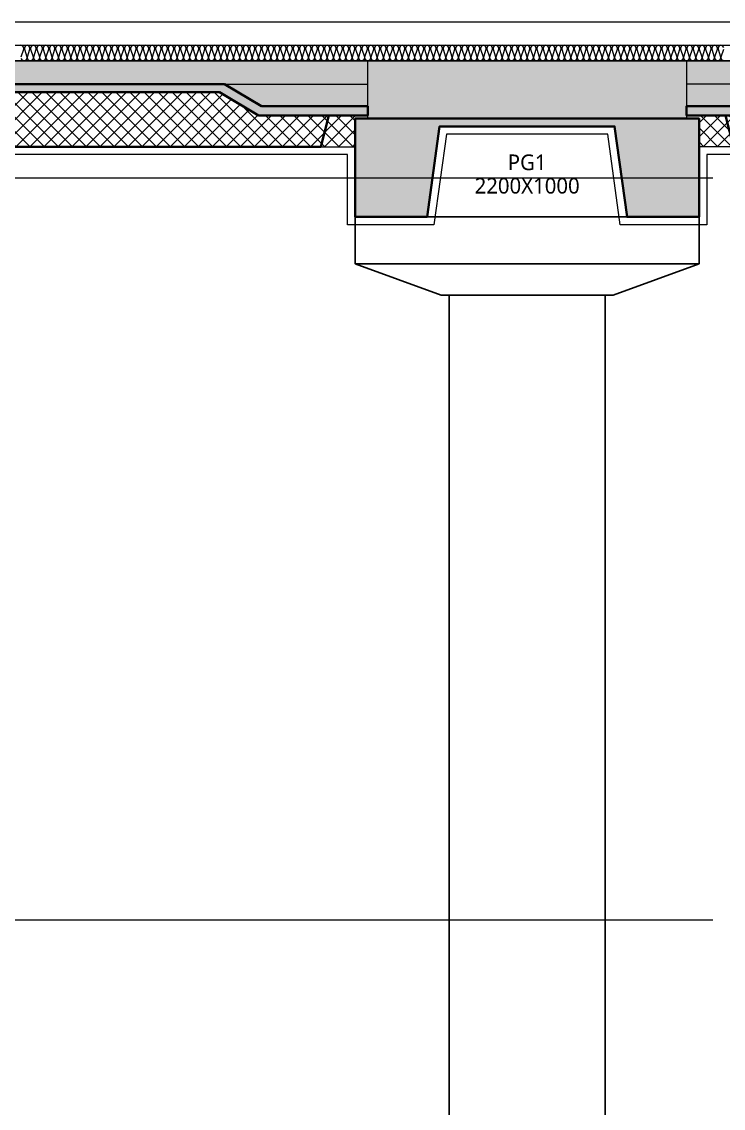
# Model space of a CAD drawing. Header units: millimetres. Extents: x 0 to 420000, y 0 to 297000.
# Drawn here: x 229778 to 234268, y 161544 to 168500 of the extents above; entities that cross this region are included whole.
import ezdxf
from ezdxf.enums import TextEntityAlignment as Align

# ---------------------------------------------------------------- set-up
doc = ezdxf.new("R2010")
doc.units = ezdxf.units.MM
doc.linetypes.add('CEN', pattern=[62, 60, -1, 0, -1])
for name, color, linetype, lineweight in [('A-AXIS-LINE', 1, 'CEN', 15), ('A-CONC-LIN1', 2, 'Continuous', 40), ('A-CONC-LIN2', 7, 'Continuous', 25), ('A-ELEV-LIN2', 7, 'Continuous', 25), ('A-XXXX-FIN2', 6, 'Continuous', 20), ('A-XXXX-INSL1', 15, 'Continuous', 18), ('A-XXXX-INSL2', 8, 'Continuous', 18)]:
    doc.layers.add(name, color=color, linetype=linetype, lineweight=lineweight)
doc.layers.add('A-CONC-SOLD', color=253, linetype='CEN')
doc.layers.add('A-XXXX-NPLT', color=144, linetype='Continuous', lineweight=15, plot=False)
doc.styles.add('맑은고딕', font='')
doc.styles.get('맑은고딕').set_extended_font_data('Malgun Gothic')

# ---------------------------------------------------------------- blocks, each defined once
blk = doc.blocks.new('axis(220316)')
at = {"layer": 'A-AXIS-LINE', "ltscale": 1000}
for p, q in [((4631788.1, -432118.7), (4955413.1, -432118.7)), ((4631788.1, -436868.7), (4955413.1, -436868.7))]:
    blk.add_line(p, q, dxfattribs=at)
blk = doc.blocks.new('PG1')
at = {"layer": 'A-CONC-SOLD'}
h = blk.add_hatch(color=256, dxfattribs=at)
h.dxf.hatch_style = 1
h.paths.add_polyline_path([(4800580.6, -237068.7), (4800580.6, -237438.7), (4802620.6, -237438.7), (4802620.6, -237068.7)])
h = blk.add_hatch(color=256, dxfattribs=at)
h.dxf.hatch_style = 1
h.paths.add_polyline_path([(4800500.6, -238068.7), (4800500.6, -237438.7), (4802700.6, -237438.7), (4802700.6, -238068.7), (4802240.6, -238068.7), (4802160.6, -237488.7), (4801040.6, -237488.7), (4800960.6, -238068.7)])
at = {"layer": 'A-CONC-LIN1'}
blk.add_lwpolyline([(4800500.6, -238068.7), (4800500.6, -237438.7), (4802700.6, -237438.7), (4802700.6, -238068.7), (4802240.6, -238068.7), (4802160.6, -237488.7), (4801040.6, -237488.7), (4800960.6, -238068.7), (4800500.6, -238068.7)], dxfattribs=at)
at = {"layer": 'A-CONC-LIN2'}
blk.add_line((4800580.6, -237068.7), (4802620.6, -237068.7), dxfattribs=at)
at = {"layer": 'A-XXXX-NPLT'}
blk.add_lwpolyline([(4802700.6, -238068.7), (4800500.6, -238068.7), (4800500.6, -237438.7), (4800580.6, -237438.7), (4800580.6, -237068.7), (4802620.6, -237068.7), (4802620.6, -237438.7), (4802700.6, -237438.7)], close=True, dxfattribs=at)
at = {"layer": 'A-XXXX-NPLT', "style": '맑은고딕'}
for s, p in [('PG1', (4801600.6, -237718.7)), ('2200X1000', (4801600.6, -237868.7))]:
    blk.add_text(s, height=100, dxfattribs=at).set_placement(p, align=Align.MIDDLE)
blk = doc.blocks.new('PS2(횡)')
at = {"layer": 'A-CONC-SOLD'}
h = blk.add_hatch(color=256, dxfattribs=at)
h.dxf.hatch_style = 1
h.paths.add_polyline_path([(1020, 0), (1020, -290), (1700, -290), (1937.4, -150), (9062.6, -150), (9300, -290), (9980, -290), (9980, 0)])
h = blk.add_hatch(color=256, dxfattribs=at)
h.dxf.hatch_style = 1
h.paths.add_polyline_path([(9980, -290), (9980, -350), (9280, -350), (9030, -200), (1970, -200), (1720, -350), (1020, -350), (1020, -290), (1700, -290), (1937.4, -150), (9062.6, -150), (9300, -290)])
at = {"layer": 'A-XXXX-INSL2'}
h = blk.add_hatch(dxfattribs=at)
h.set_pattern_fill('ANSI37', color=256, scale=20)
h.set_pattern_definition([(45, (-244012.5, -188500), (-44.90128, 44.90128), []), (135, (-244012.5, -188500), (-44.90128, -44.90128), [])])
h.paths.add_polyline_path([(1100, -550), (9900, -550), (9900, -350), (9280, -350), (9030, -200), (1970, -200), (1720, -350), (1100, -350)])
at = {"layer": 'A-CONC-LIN1', "color": 2}
for p, q in [((1320, -550), (1270, -350)), ((9680, -550), (9730, -350)), ((1320, -550), (9680, -550))]:
    blk.add_line(p, q, dxfattribs=at)
blk.add_lwpolyline([(9980, -290), (9980, -350), (9280, -350), (9030, -200), (1970, -200), (1720, -350), (1020, -350), (1020, -290), (1700, -290), (1937.4, -150), (9062.6, -150), (9300, -290)], close=True, dxfattribs=at)
at = {"layer": 'A-CONC-LIN2'}
blk.add_line((1020, 0), (9980, 0), dxfattribs=at)
at = {"layer": 'A-XXXX-INSL2'}
for p, q in [((1320, -550), (1100, -550)), ((9680, -550), (9900, -550))]:
    blk.add_line(p, q, dxfattribs=at)
at = {"layer": 'A-XXXX-NPLT'}
for p, q in [((1937.4, -150), (1020, -150)), ((9062.6, -150), (9980, -150))]:
    blk.add_line(p, q, dxfattribs=at)
at = {"layer": 'A-XXXX-NPLT', "style": '맑은고딕'}
blk.add_text('PS2', height=100, dxfattribs=at).set_placement((5500, -75), align=Align.MIDDLE)
blk = doc.blocks.new('횡지하층')
at = {"layer": 'A-ELEV-LIN2'}
for p, q in [((4833500.6, -238361.1), (4835700.6, -238361.1)), ((4833500.6, -238361.1), (4833500.6, -238661.1)), ((4835700.6, -238361.1), (4835700.6, -238661.1)), ((4833500.6, -238661.1), (4835700.6, -238661.1)), ((4834050.6, -238861.1), (4833500.6, -238661.1)), ((4835150.6, -238861.1), (4835700.6, -238661.1)), ((4834050.6, -238861.1), (4835150.6, -238861.1)), ((4834100.6, -247111.1), (4834100.6, -238861.1)), ((4835100.6, -247111.1), (4835100.6, -238861.1))]:
    blk.add_line(p, q, dxfattribs=at)
at = {"layer": 'A-XXXX-FIN2'}
blk.add_line((4757100.6, -237111.1), (4890100.6, -237111.1), dxfattribs=at)
at = {"layer": 'A-XXXX-INSL1'}
blk.add_lwpolyline([(4844450.6, -237961.1), (4835750.6, -237961.1), (4835750.6, -238411.1), (4835197, -238411.1), (4835117, -237831.1), (4834084.1, -237831.1), (4834004.1, -238411.1), (4833450.6, -238411.1), (4833450.6, -237961.1), (4824750.6, -237961.1)], dxfattribs=at)
at = {"layer": 'A-XXXX-INSL2'}
blk.add_line((4757100.4, -237261.1), (4890100.5, -237261.1), dxfattribs=at)
for points in [[(4835860.6, -237361.1), (4835849.6, -237357.1), (4835842.6, -237347.1), (4835842.6, -237336.1), (4835858.6, -237286.1)], [(4835858.6, -237275.1), (4835851.6, -237265.1), (4835840.6, -237261.1), (4835829.6, -237265.1), (4835822.6, -237275.1), (4835822.6, -237286.1), (4835838.6, -237336.1), (4835838.6, -237347.1), (4835831.6, -237357.1), (4835820.6, -237361.1), (4835809.6, -237357.1), (4835802.6, -237347.1), (4835802.6, -237336.1), (4835818.6, -237286.1), (4835818.6, -237275.1), (4835811.6, -237265.1), (4835800.6, -237261.1), (4835789.6, -237265.1), (4835782.6, -237275.1), (4835782.6, -237286.1), (4835798.6, -237336.1), (4835798.6, -237347.1), (4835791.6, -237357.1), (4835780.6, -237361.1), (4835769.6, -237357.1), (4835762.6, -237347.1), (4835762.6, -237336.1), (4835778.6, -237286.1), (4835778.6, -237275.1), (4835771.6, -237265.1), (4835760.6, -237261.1), (4835749.6, -237265.1), (4835742.6, -237275.1), (4835742.6, -237286.1), (4835758.6, -237336.1), (4835758.6, -237347.1), (4835751.6, -237357.1), (4835740.6, -237361.1), (4835729.6, -237357.1), (4835722.6, -237347.1), (4835722.6, -237336.1), (4835738.6, -237286.1), (4835738.6, -237275.1), (4835731.6, -237265.1), (4835720.6, -237261.1), (4835709.6, -237265.1), (4835702.6, -237275.1), (4835702.6, -237286.1), (4835718.6, -237336.1), (4835718.6, -237347.1), (4835711.6, -237357.1), (4835700.6, -237361.1), (4835689.6, -237357.1), (4835682.6, -237347.1), (4835682.6, -237336.1), (4835698.6, -237286.1), (4835698.6, -237275.1), (4835691.6, -237265.1), (4835680.6, -237261.1), (4835669.6, -237265.1), (4835662.6, -237275.1), (4835662.6, -237286.1), (4835678.6, -237336.1), (4835678.6, -237347.1), (4835671.6, -237357.1), (4835660.6, -237361.1), (4835649.6, -237357.1), (4835642.6, -237347.1), (4835642.6, -237336.1), (4835658.6, -237286.1), (4835658.6, -237275.1), (4835651.6, -237265.1), (4835640.6, -237261.1), (4835629.6, -237265.1), (4835622.6, -237275.1), (4835622.6, -237286.1), (4835638.6, -237336.1), (4835638.6, -237347.1), (4835631.6, -237357.1), (4835620.6, -237361.1), (4835609.6, -237357.1), (4835602.6, -237347.1), (4835602.6, -237336.1), (4835618.6, -237286.1), (4835618.6, -237275.1), (4835611.6, -237265.1), (4835600.6, -237261.1), (4835589.6, -237265.1), (4835582.6, -237275.1), (4835582.6, -237286.1), (4835598.6, -237336.1), (4835598.6, -237347.1), (4835591.6, -237357.1), (4835580.6, -237361.1), (4835569.6, -237357.1), (4835562.6, -237347.1), (4835562.6, -237336.1), (4835578.6, -237286.1), (4835578.6, -237275.1), (4835571.6, -237265.1), (4835560.6, -237261.1), (4835549.6, -237265.1), (4835542.6, -237275.1), (4835542.6, -237286.1), (4835558.6, -237336.1), (4835558.6, -237347.1), (4835551.6, -237357.1), (4835540.6, -237361.1), (4835529.6, -237357.1), (4835522.6, -237347.1), (4835522.6, -237336.1), (4835538.6, -237286.1), (4835538.6, -237275.1), (4835531.6, -237265.1), (4835520.6, -237261.1), (4835509.6, -237265.1), (4835502.6, -237275.1), (4835502.6, -237286.1), (4835518.6, -237336.1), (4835518.6, -237347.1), (4835511.6, -237357.1), (4835500.6, -237361.1), (4835489.6, -237357.1), (4835482.6, -237347.1), (4835482.6, -237336.1), (4835498.6, -237286.1), (4835498.6, -237275.1), (4835491.6, -237265.1), (4835480.6, -237261.1), (4835469.6, -237265.1), (4835462.6, -237275.1), (4835462.6, -237286.1), (4835478.6, -237336.1), (4835478.6, -237347.1), (4835471.6, -237357.1), (4835460.6, -237361.1), (4835449.6, -237357.1), (4835442.6, -237347.1), (4835442.6, -237336.1), (4835458.6, -237286.1), (4835458.6, -237275.1), (4835451.6, -237265.1), (4835440.6, -237261.1), (4835429.6, -237265.1), (4835422.6, -237275.1), (4835422.6, -237286.1), (4835438.6, -237336.1), (4835438.6, -237347.1), (4835431.6, -237357.1), (4835420.6, -237361.1), (4835409.6, -237357.1), (4835402.6, -237347.1), (4835402.6, -237336.1), (4835418.6, -237286.1), (4835418.6, -237275.1), (4835411.6, -237265.1), (4835400.6, -237261.1), (4835389.6, -237265.1), (4835382.6, -237275.1), (4835382.6, -237286.1), (4835398.6, -237336.1), (4835398.6, -237347.1), (4835391.6, -237357.1), (4835380.6, -237361.1), (4835369.6, -237357.1), (4835362.6, -237347.1), (4835362.6, -237336.1), (4835378.6, -237286.1), (4835378.6, -237275.1), (4835371.6, -237265.1), (4835360.6, -237261.1), (4835349.6, -237265.1), (4835342.6, -237275.1), (4835342.6, -237286.1), (4835358.6, -237336.1), (4835358.6, -237347.1), (4835351.6, -237357.1), (4835340.6, -237361.1), (4835329.6, -237357.1), (4835322.6, -237347.1), (4835322.6, -237336.1), (4835338.6, -237286.1), (4835338.6, -237275.1), (4835331.6, -237265.1), (4835320.6, -237261.1), (4835309.6, -237265.1), (4835302.6, -237275.1), (4835302.6, -237286.1), (4835318.6, -237336.1), (4835318.6, -237347.1), (4835311.6, -237357.1), (4835300.6, -237361.1), (4835289.6, -237357.1), (4835282.6, -237347.1), (4835282.6, -237336.1), (4835298.6, -237286.1), (4835298.6, -237275.1), (4835291.6, -237265.1), (4835280.6, -237261.1), (4835269.6, -237265.1), (4835262.6, -237275.1), (4835262.6, -237286.1), (4835278.6, -237336.1), (4835278.6, -237347.1), (4835271.6, -237357.1), (4835260.6, -237361.1), (4835249.6, -237357.1), (4835242.6, -237347.1), (4835242.6, -237336.1), (4835258.6, -237286.1), (4835258.6, -237275.1), (4835251.6, -237265.1), (4835240.6, -237261.1), (4835229.6, -237265.1), (4835222.6, -237275.1), (4835222.6, -237286.1), (4835238.6, -237336.1), (4835238.6, -237347.1), (4835231.6, -237357.1), (4835220.6, -237361.1), (4835209.6, -237357.1), (4835202.6, -237347.1), (4835202.6, -237336.1), (4835218.6, -237286.1), (4835218.6, -237275.1), (4835211.6, -237265.1), (4835200.6, -237261.1), (4835189.6, -237265.1), (4835182.6, -237275.1), (4835182.6, -237286.1), (4835198.6, -237336.1), (4835198.6, -237347.1), (4835191.6, -237357.1), (4835180.6, -237361.1), (4835169.6, -237357.1), (4835162.6, -237347.1), (4835162.6, -237336.1), (4835178.6, -237286.1), (4835178.6, -237275.1), (4835171.6, -237265.1), (4835160.6, -237261.1), (4835149.6, -237265.1), (4835142.6, -237275.1), (4835142.6, -237286.1), (4835158.6, -237336.1), (4835158.6, -237347.1), (4835151.6, -237357.1), (4835140.6, -237361.1), (4835129.6, -237357.1), (4835122.6, -237347.1), (4835122.6, -237336.1), (4835138.6, -237286.1), (4835138.6, -237275.1), (4835131.6, -237265.1), (4835120.6, -237261.1), (4835109.6, -237265.1), (4835102.6, -237275.1), (4835102.6, -237286.1), (4835118.6, -237336.1), (4835118.6, -237347.1), (4835111.6, -237357.1), (4835100.6, -237361.1), (4835089.6, -237357.1), (4835082.6, -237347.1), (4835082.6, -237336.1), (4835098.6, -237286.1), (4835098.6, -237275.1), (4835091.6, -237265.1), (4835080.6, -237261.1), (4835069.6, -237265.1), (4835062.6, -237275.1), (4835062.6, -237286.1), (4835078.6, -237336.1), (4835078.6, -237347.1), (4835071.6, -237357.1), (4835060.6, -237361.1), (4835049.6, -237357.1), (4835042.6, -237347.1), (4835042.6, -237336.1), (4835058.6, -237286.1), (4835058.6, -237275.1), (4835051.6, -237265.1), (4835040.6, -237261.1), (4835029.6, -237265.1), (4835022.6, -237275.1), (4835022.6, -237286.1), (4835038.6, -237336.1), (4835038.6, -237347.1), (4835031.6, -237357.1), (4835020.6, -237361.1), (4835009.6, -237357.1), (4835002.6, -237347.1), (4835002.6, -237336.1), (4835018.6, -237286.1), (4835018.6, -237275.1), (4835011.6, -237265.1), (4835000.6, -237261.1), (4834989.6, -237265.1), (4834982.6, -237275.1), (4834982.6, -237286.1), (4834998.6, -237336.1), (4834998.6, -237347.1), (4834991.6, -237357.1), (4834980.6, -237361.1), (4834969.6, -237357.1), (4834962.6, -237347.1), (4834962.6, -237336.1), (4834978.6, -237286.1), (4834978.6, -237275.1), (4834971.6, -237265.1), (4834960.6, -237261.1), (4834949.6, -237265.1), (4834942.6, -237275.1), (4834942.6, -237286.1), (4834958.6, -237336.1), (4834958.6, -237347.1), (4834951.6, -237357.1), (4834940.6, -237361.1), (4834929.6, -237357.1), (4834922.6, -237347.1), (4834922.6, -237336.1), (4834938.6, -237286.1), (4834938.6, -237275.1), (4834931.6, -237265.1), (4834920.6, -237261.1), (4834909.6, -237265.1), (4834902.6, -237275.1), (4834902.6, -237286.1), (4834918.6, -237336.1), (4834918.6, -237347.1), (4834911.6, -237357.1), (4834900.6, -237361.1), (4834889.6, -237357.1), (4834882.6, -237347.1), (4834882.6, -237336.1), (4834898.6, -237286.1), (4834898.6, -237275.1), (4834891.6, -237265.1), (4834880.6, -237261.1), (4834869.6, -237265.1), (4834862.6, -237275.1), (4834862.6, -237286.1), (4834878.6, -237336.1), (4834878.6, -237347.1), (4834871.6, -237357.1), (4834860.6, -237361.1), (4834849.6, -237357.1), (4834842.6, -237347.1), (4834842.6, -237336.1), (4834858.6, -237286.1), (4834858.6, -237275.1), (4834851.6, -237265.1), (4834840.6, -237261.1), (4834829.6, -237265.1), (4834822.6, -237275.1), (4834822.6, -237286.1), (4834838.6, -237336.1), (4834838.6, -237347.1), (4834831.6, -237357.1), (4834820.6, -237361.1), (4834809.6, -237357.1), (4834802.6, -237347.1), (4834802.6, -237336.1), (4834818.6, -237286.1), (4834818.6, -237275.1), (4834811.6, -237265.1), (4834800.6, -237261.1), (4834789.6, -237265.1), (4834782.6, -237275.1), (4834782.6, -237286.1), (4834798.6, -237336.1), (4834798.6, -237347.1), (4834791.6, -237357.1), (4834780.6, -237361.1), (4834769.6, -237357.1), (4834762.6, -237347.1), (4834762.6, -237336.1), (4834778.6, -237286.1), (4834778.6, -237275.1), (4834771.6, -237265.1), (4834760.6, -237261.1), (4834749.6, -237265.1), (4834742.6, -237275.1), (4834742.6, -237286.1), (4834758.6, -237336.1), (4834758.6, -237347.1), (4834751.6, -237357.1), (4834740.6, -237361.1), (4834729.6, -237357.1), (4834722.6, -237347.1), (4834722.6, -237336.1), (4834738.6, -237286.1), (4834738.6, -237275.1), (4834731.6, -237265.1), (4834720.6, -237261.1), (4834709.6, -237265.1), (4834702.6, -237275.1), (4834702.6, -237286.1), (4834718.6, -237336.1), (4834718.6, -237347.1), (4834711.6, -237357.1), (4834700.6, -237361.1), (4834689.6, -237357.1), (4834682.6, -237347.1), (4834682.6, -237336.1), (4834698.6, -237286.1), (4834698.6, -237275.1), (4834691.6, -237265.1), (4834680.6, -237261.1), (4834669.6, -237265.1), (4834662.6, -237275.1), (4834662.6, -237286.1), (4834678.6, -237336.1), (4834678.6, -237347.1), (4834671.6, -237357.1), (4834660.6, -237361.1), (4834649.6, -237357.1), (4834642.6, -237347.1), (4834642.6, -237336.1), (4834658.6, -237286.1), (4834658.6, -237275.1), (4834651.6, -237265.1), (4834640.6, -237261.1), (4834629.6, -237265.1), (4834622.6, -237275.1), (4834622.6, -237286.1), (4834638.6, -237336.1), (4834638.6, -237347.1), (4834631.6, -237357.1), (4834620.6, -237361.1), (4834609.6, -237357.1), (4834602.6, -237347.1), (4834602.6, -237336.1), (4834618.6, -237286.1), (4834618.6, -237275.1), (4834611.6, -237265.1), (4834600.6, -237261.1), (4834589.6, -237265.1), (4834582.6, -237275.1), (4834582.6, -237286.1), (4834598.6, -237336.1), (4834598.6, -237347.1), (4834591.6, -237357.1), (4834580.6, -237361.1), (4834569.6, -237357.1), (4834562.6, -237347.1), (4834562.6, -237336.1), (4834578.6, -237286.1), (4834578.6, -237275.1), (4834571.6, -237265.1), (4834560.6, -237261.1), (4834549.6, -237265.1), (4834542.6, -237275.1), (4834542.6, -237286.1), (4834558.6, -237336.1), (4834558.6, -237347.1), (4834551.6, -237357.1), (4834540.6, -237361.1), (4834529.6, -237357.1), (4834522.6, -237347.1), (4834522.6, -237336.1), (4834538.6, -237286.1), (4834538.6, -237275.1), (4834531.6, -237265.1), (4834520.6, -237261.1), (4834509.6, -237265.1), (4834502.6, -237275.1), (4834502.6, -237286.1), (4834518.6, -237336.1), (4834518.6, -237347.1), (4834511.6, -237357.1), (4834500.6, -237361.1), (4834489.6, -237357.1), (4834482.6, -237347.1), (4834482.6, -237336.1), (4834498.6, -237286.1), (4834498.6, -237275.1), (4834491.6, -237265.1), (4834480.6, -237261.1), (4834469.6, -237265.1), (4834462.6, -237275.1), (4834462.6, -237286.1), (4834478.6, -237336.1), (4834478.6, -237347.1), (4834471.6, -237357.1), (4834460.6, -237361.1), (4834449.6, -237357.1), (4834442.6, -237347.1), (4834442.6, -237336.1), (4834458.6, -237286.1), (4834458.6, -237275.1), (4834451.6, -237265.1), (4834440.6, -237261.1), (4834429.6, -237265.1), (4834422.6, -237275.1), (4834422.6, -237286.1), (4834438.6, -237336.1), (4834438.6, -237347.1), (4834431.6, -237357.1), (4834420.6, -237361.1), (4834409.6, -237357.1), (4834402.6, -237347.1), (4834402.6, -237336.1), (4834418.6, -237286.1), (4834418.6, -237275.1), (4834411.6, -237265.1), (4834400.6, -237261.1), (4834389.6, -237265.1), (4834382.6, -237275.1), (4834382.6, -237286.1), (4834398.6, -237336.1), (4834398.6, -237347.1), (4834391.6, -237357.1), (4834380.6, -237361.1), (4834369.6, -237357.1), (4834362.6, -237347.1), (4834362.6, -237336.1), (4834378.6, -237286.1), (4834378.6, -237275.1), (4834371.6, -237265.1), (4834360.6, -237261.1), (4834349.6, -237265.1), (4834342.6, -237275.1), (4834342.6, -237286.1), (4834358.6, -237336.1), (4834358.6, -237347.1), (4834351.6, -237357.1), (4834340.6, -237361.1), (4834329.6, -237357.1), (4834322.6, -237347.1), (4834322.6, -237336.1), (4834338.6, -237286.1), (4834338.6, -237275.1), (4834331.6, -237265.1), (4834320.6, -237261.1), (4834309.6, -237265.1), (4834302.6, -237275.1), (4834302.6, -237286.1), (4834318.6, -237336.1), (4834318.6, -237347.1), (4834311.6, -237357.1), (4834300.6, -237361.1), (4834289.6, -237357.1), (4834282.6, -237347.1), (4834282.6, -237336.1), (4834298.6, -237286.1), (4834298.6, -237275.1), (4834291.6, -237265.1), (4834280.6, -237261.1), (4834269.6, -237265.1), (4834262.6, -237275.1), (4834262.6, -237286.1), (4834278.6, -237336.1), (4834278.6, -237347.1), (4834271.6, -237357.1), (4834260.6, -237361.1), (4834249.6, -237357.1), (4834242.6, -237347.1), (4834242.6, -237336.1), (4834258.6, -237286.1), (4834258.6, -237275.1), (4834251.6, -237265.1), (4834240.6, -237261.1), (4834229.6, -237265.1), (4834222.6, -237275.1), (4834222.6, -237286.1), (4834238.6, -237336.1), (4834238.6, -237347.1), (4834231.6, -237357.1), (4834220.6, -237361.1), (4834209.6, -237357.1), (4834202.6, -237347.1), (4834202.6, -237336.1), (4834218.6, -237286.1), (4834218.6, -237275.1), (4834211.6, -237265.1), (4834200.6, -237261.1), (4834189.6, -237265.1), (4834182.6, -237275.1), (4834182.6, -237286.1), (4834198.6, -237336.1), (4834198.6, -237347.1), (4834191.6, -237357.1), (4834180.6, -237361.1), (4834169.6, -237357.1), (4834162.6, -237347.1), (4834162.6, -237336.1), (4834178.6, -237286.1), (4834178.6, -237275.1), (4834171.6, -237265.1), (4834160.6, -237261.1), (4834149.6, -237265.1), (4834142.6, -237275.1), (4834142.6, -237286.1), (4834158.6, -237336.1), (4834158.6, -237347.1), (4834151.6, -237357.1), (4834140.6, -237361.1), (4834129.6, -237357.1), (4834122.6, -237347.1), (4834122.6, -237336.1), (4834138.6, -237286.1), (4834138.6, -237275.1), (4834131.6, -237265.1), (4834120.6, -237261.1), (4834109.6, -237265.1), (4834102.6, -237275.1), (4834102.6, -237286.1), (4834118.6, -237336.1), (4834118.6, -237347.1), (4834111.6, -237357.1), (4834100.6, -237361.1), (4834089.6, -237357.1), (4834082.6, -237347.1), (4834082.6, -237336.1), (4834098.6, -237286.1), (4834098.6, -237275.1), (4834091.6, -237265.1), (4834080.6, -237261.1), (4834069.6, -237265.1), (4834062.6, -237275.1), (4834062.6, -237286.1), (4834078.6, -237336.1), (4834078.6, -237347.1), (4834071.6, -237357.1), (4834060.6, -237361.1), (4834049.6, -237357.1), (4834042.6, -237347.1), (4834042.6, -237336.1), (4834058.6, -237286.1), (4834058.6, -237275.1), (4834051.6, -237265.1), (4834040.6, -237261.1), (4834029.6, -237265.1), (4834022.6, -237275.1), (4834022.6, -237286.1), (4834038.6, -237336.1), (4834038.6, -237347.1), (4834031.6, -237357.1), (4834020.6, -237361.1), (4834009.6, -237357.1), (4834002.6, -237347.1), (4834002.6, -237336.1), (4834018.6, -237286.1), (4834018.6, -237275.1), (4834011.6, -237265.1), (4834000.6, -237261.1), (4833989.6, -237265.1), (4833982.6, -237275.1), (4833982.6, -237286.1), (4833998.6, -237336.1), (4833998.6, -237347.1), (4833991.6, -237357.1), (4833980.6, -237361.1), (4833969.6, -237357.1), (4833962.6, -237347.1), (4833962.6, -237336.1), (4833978.6, -237286.1), (4833978.6, -237275.1), (4833971.6, -237265.1), (4833960.6, -237261.1), (4833949.6, -237265.1), (4833942.6, -237275.1), (4833942.6, -237286.1), (4833958.6, -237336.1), (4833958.6, -237347.1), (4833951.6, -237357.1), (4833940.6, -237361.1), (4833929.6, -237357.1), (4833922.6, -237347.1), (4833922.6, -237336.1), (4833938.6, -237286.1), (4833938.6, -237275.1), (4833931.6, -237265.1), (4833920.6, -237261.1), (4833909.6, -237265.1), (4833902.6, -237275.1), (4833902.6, -237286.1), (4833918.6, -237336.1), (4833918.6, -237347.1), (4833911.6, -237357.1), (4833900.6, -237361.1), (4833889.6, -237357.1), (4833882.6, -237347.1), (4833882.6, -237336.1), (4833898.6, -237286.1), (4833898.6, -237275.1), (4833891.6, -237265.1), (4833880.6, -237261.1), (4833869.6, -237265.1), (4833862.6, -237275.1), (4833862.6, -237286.1), (4833878.6, -237336.1), (4833878.6, -237347.1), (4833871.6, -237357.1), (4833860.6, -237361.1), (4833849.6, -237357.1), (4833842.6, -237347.1), (4833842.6, -237336.1), (4833858.6, -237286.1), (4833858.6, -237275.1), (4833851.6, -237265.1), (4833840.6, -237261.1), (4833829.6, -237265.1), (4833822.6, -237275.1), (4833822.6, -237286.1), (4833838.6, -237336.1), (4833838.6, -237347.1), (4833831.6, -237357.1), (4833820.6, -237361.1), (4833809.6, -237357.1), (4833802.6, -237347.1), (4833802.6, -237336.1), (4833818.6, -237286.1), (4833818.6, -237275.1), (4833811.6, -237265.1), (4833800.6, -237261.1), (4833789.6, -237265.1), (4833782.6, -237275.1), (4833782.6, -237286.1), (4833798.6, -237336.1), (4833798.6, -237347.1), (4833791.6, -237357.1), (4833780.6, -237361.1), (4833769.6, -237357.1), (4833762.6, -237347.1), (4833762.6, -237336.1), (4833778.6, -237286.1), (4833778.6, -237275.1), (4833771.6, -237265.1), (4833760.6, -237261.1), (4833749.6, -237265.1), (4833742.6, -237275.1), (4833742.6, -237286.1), (4833758.6, -237336.1), (4833758.6, -237347.1), (4833751.6, -237357.1), (4833740.6, -237361.1), (4833729.6, -237357.1), (4833722.6, -237347.1), (4833722.6, -237336.1), (4833738.6, -237286.1), (4833738.6, -237275.1), (4833731.6, -237265.1), (4833720.6, -237261.1), (4833709.6, -237265.1), (4833702.6, -237275.1), (4833702.6, -237286.1), (4833718.6, -237336.1), (4833718.6, -237347.1), (4833711.6, -237357.1), (4833700.6, -237361.1), (4833689.6, -237357.1), (4833682.6, -237347.1), (4833682.6, -237336.1), (4833698.6, -237286.1), (4833698.6, -237275.1), (4833691.6, -237265.1), (4833680.6, -237261.1), (4833669.6, -237265.1), (4833662.6, -237275.1), (4833662.6, -237286.1), (4833678.6, -237336.1), (4833678.6, -237347.1), (4833671.6, -237357.1), (4833660.6, -237361.1), (4833649.6, -237357.1), (4833642.6, -237347.1), (4833642.6, -237336.1), (4833658.6, -237286.1), (4833658.6, -237275.1), (4833651.6, -237265.1), (4833640.6, -237261.1), (4833629.6, -237265.1), (4833622.6, -237275.1), (4833622.6, -237286.1), (4833638.6, -237336.1), (4833638.6, -237347.1), (4833631.6, -237357.1), (4833620.6, -237361.1), (4833609.6, -237357.1), (4833602.6, -237347.1), (4833602.6, -237336.1), (4833618.6, -237286.1), (4833618.6, -237275.1), (4833611.6, -237265.1), (4833600.6, -237261.1), (4833589.6, -237265.1), (4833582.6, -237275.1), (4833582.6, -237286.1), (4833598.6, -237336.1), (4833598.6, -237347.1), (4833591.6, -237357.1), (4833580.6, -237361.1), (4833569.6, -237357.1), (4833562.6, -237347.1), (4833562.6, -237336.1), (4833578.6, -237286.1), (4833578.6, -237275.1), (4833571.6, -237265.1), (4833560.6, -237261.1), (4833549.6, -237265.1), (4833542.6, -237275.1), (4833542.6, -237286.1), (4833558.6, -237336.1), (4833558.6, -237347.1), (4833551.6, -237357.1), (4833540.6, -237361.1), (4833529.6, -237357.1), (4833522.6, -237347.1), (4833522.6, -237336.1), (4833538.6, -237286.1), (4833538.6, -237275.1), (4833531.6, -237265.1), (4833520.6, -237261.1), (4833509.6, -237265.1), (4833502.6, -237275.1), (4833502.6, -237286.1), (4833518.6, -237336.1), (4833518.6, -237347.1), (4833511.6, -237357.1), (4833500.6, -237361.1), (4833489.6, -237357.1), (4833482.6, -237347.1), (4833482.6, -237336.1), (4833498.6, -237286.1), (4833498.6, -237275.1), (4833491.6, -237265.1), (4833480.6, -237261.1), (4833469.6, -237265.1), (4833462.6, -237275.1), (4833462.6, -237286.1), (4833478.6, -237336.1), (4833478.6, -237347.1), (4833471.6, -237357.1), (4833460.6, -237361.1), (4833449.6, -237357.1), (4833442.6, -237347.1), (4833442.6, -237336.1), (4833458.6, -237286.1), (4833458.6, -237275.1), (4833451.6, -237265.1), (4833440.6, -237261.1), (4833429.6, -237265.1), (4833422.6, -237275.1), (4833422.6, -237286.1), (4833438.6, -237336.1), (4833438.6, -237347.1), (4833431.6, -237357.1), (4833420.6, -237361.1), (4833409.6, -237357.1), (4833402.6, -237347.1), (4833402.6, -237336.1), (4833418.6, -237286.1), (4833418.6, -237275.1), (4833411.6, -237265.1), (4833400.6, -237261.1), (4833389.6, -237265.1), (4833382.6, -237275.1), (4833382.6, -237286.1), (4833398.6, -237336.1), (4833398.6, -237347.1), (4833391.6, -237357.1), (4833380.6, -237361.1), (4833369.6, -237357.1), (4833362.6, -237347.1), (4833362.6, -237336.1), (4833378.6, -237286.1), (4833378.6, -237275.1), (4833371.6, -237265.1), (4833360.6, -237261.1), (4833349.6, -237265.1), (4833342.6, -237275.1), (4833342.6, -237286.1), (4833358.6, -237336.1), (4833358.6, -237347.1), (4833351.6, -237357.1), (4833340.6, -237361.1), (4833329.6, -237357.1), (4833322.6, -237347.1), (4833322.6, -237336.1), (4833338.6, -237286.1), (4833338.6, -237275.1), (4833331.6, -237265.1), (4833320.6, -237261.1), (4833309.6, -237265.1), (4833302.6, -237275.1), (4833302.6, -237286.1), (4833318.6, -237336.1), (4833318.6, -237347.1), (4833311.6, -237357.1), (4833300.6, -237361.1), (4833289.6, -237357.1), (4833282.6, -237347.1), (4833282.6, -237336.1), (4833298.6, -237286.1), (4833298.6, -237275.1), (4833291.6, -237265.1), (4833280.6, -237261.1), (4833269.6, -237265.1), (4833262.6, -237275.1), (4833262.6, -237286.1), (4833278.6, -237336.1), (4833278.6, -237347.1), (4833271.6, -237357.1), (4833260.6, -237361.1), (4833249.6, -237357.1), (4833242.6, -237347.1), (4833242.6, -237336.1), (4833258.6, -237286.1), (4833258.6, -237275.1), (4833251.6, -237265.1), (4833240.6, -237261.1), (4833229.6, -237265.1), (4833222.6, -237275.1), (4833222.6, -237286.1), (4833238.6, -237336.1), (4833238.6, -237347.1), (4833231.6, -237357.1), (4833220.6, -237361.1), (4833209.6, -237357.1), (4833202.6, -237347.1), (4833202.6, -237336.1), (4833218.6, -237286.1), (4833218.6, -237275.1), (4833211.6, -237265.1), (4833200.6, -237261.1), (4833189.6, -237265.1), (4833182.6, -237275.1), (4833182.6, -237286.1), (4833198.6, -237336.1), (4833198.6, -237347.1), (4833191.6, -237357.1), (4833180.6, -237361.1), (4833169.6, -237357.1), (4833162.6, -237347.1), (4833162.6, -237336.1), (4833178.6, -237286.1), (4833178.6, -237275.1), (4833171.6, -237265.1), (4833160.6, -237261.1), (4833149.6, -237265.1), (4833142.6, -237275.1), (4833142.6, -237286.1), (4833158.6, -237336.1), (4833158.6, -237347.1), (4833151.6, -237357.1), (4833140.6, -237361.1), (4833129.6, -237357.1), (4833122.6, -237347.1), (4833122.6, -237336.1), (4833138.6, -237286.1), (4833138.6, -237275.1), (4833131.6, -237265.1), (4833120.6, -237261.1), (4833109.6, -237265.1), (4833102.6, -237275.1), (4833102.6, -237286.1), (4833118.6, -237336.1), (4833118.6, -237347.1), (4833111.6, -237357.1), (4833100.6, -237361.1), (4833089.6, -237357.1), (4833082.6, -237347.1), (4833082.6, -237336.1), (4833098.6, -237286.1), (4833098.6, -237275.1), (4833091.6, -237265.1), (4833080.6, -237261.1), (4833069.6, -237265.1), (4833062.6, -237275.1), (4833062.6, -237286.1), (4833078.6, -237336.1), (4833078.6, -237347.1), (4833071.6, -237357.1), (4833060.6, -237361.1), (4833049.6, -237357.1), (4833042.6, -237347.1), (4833042.6, -237336.1), (4833058.6, -237286.1), (4833058.6, -237275.1), (4833051.6, -237265.1), (4833040.6, -237261.1), (4833029.6, -237265.1), (4833022.6, -237275.1), (4833022.6, -237286.1), (4833038.6, -237336.1), (4833038.6, -237347.1), (4833031.6, -237357.1), (4833020.6, -237361.1), (4833009.6, -237357.1), (4833002.6, -237347.1), (4833002.6, -237336.1), (4833018.6, -237286.1), (4833018.6, -237275.1), (4833011.6, -237265.1), (4833000.6, -237261.1), (4832989.6, -237265.1), (4832982.6, -237275.1), (4832982.6, -237286.1), (4832998.6, -237336.1), (4832998.6, -237347.1), (4832991.6, -237357.1), (4832980.6, -237361.1), (4832969.6, -237357.1), (4832962.6, -237347.1), (4832962.6, -237336.1), (4832978.6, -237286.1), (4832978.6, -237275.1), (4832971.6, -237265.1), (4832960.6, -237261.1), (4832949.6, -237265.1), (4832942.6, -237275.1), (4832942.6, -237286.1), (4832958.6, -237336.1), (4832958.6, -237347.1), (4832951.6, -237357.1), (4832940.6, -237361.1), (4832929.6, -237357.1), (4832922.6, -237347.1), (4832922.6, -237336.1), (4832938.6, -237286.1), (4832938.6, -237275.1), (4832931.6, -237265.1), (4832920.6, -237261.1), (4832909.6, -237265.1), (4832902.6, -237275.1), (4832902.6, -237286.1), (4832918.6, -237336.1), (4832918.6, -237347.1), (4832911.6, -237357.1), (4832900.6, -237361.1), (4832889.6, -237357.1), (4832882.6, -237347.1), (4832882.6, -237336.1), (4832898.6, -237286.1), (4832898.6, -237275.1), (4832891.6, -237265.1), (4832880.6, -237261.1), (4832869.6, -237265.1), (4832862.6, -237275.1), (4832862.6, -237286.1), (4832878.6, -237336.1), (4832878.6, -237347.1), (4832871.6, -237357.1), (4832860.6, -237361.1), (4832849.6, -237357.1), (4832842.6, -237347.1), (4832842.6, -237336.1), (4832858.6, -237286.1), (4832858.6, -237275.1), (4832851.6, -237265.1), (4832840.6, -237261.1), (4832829.6, -237265.1), (4832822.6, -237275.1), (4832822.6, -237286.1), (4832838.6, -237336.1), (4832838.6, -237347.1), (4832831.6, -237357.1), (4832820.6, -237361.1), (4832809.6, -237357.1), (4832802.6, -237347.1), (4832802.6, -237336.1), (4832818.6, -237286.1), (4832818.6, -237275.1), (4832811.6, -237265.1), (4832800.6, -237261.1), (4832789.6, -237265.1), (4832782.6, -237275.1), (4832782.6, -237286.1), (4832798.6, -237336.1), (4832798.6, -237347.1), (4832791.6, -237357.1), (4832780.6, -237361.1), (4832769.6, -237357.1), (4832762.6, -237347.1), (4832762.6, -237336.1), (4832778.6, -237286.1), (4832778.6, -237275.1), (4832771.6, -237265.1), (4832760.6, -237261.1), (4832749.6, -237265.1), (4832742.6, -237275.1), (4832742.6, -237286.1), (4832758.6, -237336.1), (4832758.6, -237347.1), (4832751.6, -237357.1), (4832740.6, -237361.1), (4832729.6, -237357.1), (4832722.6, -237347.1), (4832722.6, -237336.1), (4832738.6, -237286.1), (4832738.6, -237275.1), (4832731.6, -237265.1), (4832720.6, -237261.1), (4832709.6, -237265.1), (4832702.6, -237275.1), (4832702.6, -237286.1), (4832718.6, -237336.1), (4832718.6, -237347.1), (4832711.6, -237357.1), (4832700.6, -237361.1), (4832689.6, -237357.1), (4832682.6, -237347.1), (4832682.6, -237336.1), (4832698.6, -237286.1), (4832698.6, -237275.1), (4832691.6, -237265.1), (4832680.6, -237261.1), (4832669.6, -237265.1), (4832662.6, -237275.1), (4832662.6, -237286.1), (4832678.6, -237336.1), (4832678.6, -237347.1), (4832671.6, -237357.1), (4832660.6, -237361.1), (4832649.6, -237357.1), (4832642.6, -237347.1), (4832642.6, -237336.1), (4832658.6, -237286.1), (4832658.6, -237275.1), (4832651.6, -237265.1), (4832640.6, -237261.1), (4832629.6, -237265.1), (4832622.6, -237275.1), (4832622.6, -237286.1), (4832638.6, -237336.1), (4832638.6, -237347.1), (4832631.6, -237357.1), (4832620.6, -237361.1), (4832609.6, -237357.1), (4832602.6, -237347.1), (4832602.6, -237336.1), (4832618.6, -237286.1), (4832618.6, -237275.1), (4832611.6, -237265.1), (4832600.6, -237261.1), (4832589.6, -237265.1), (4832582.6, -237275.1), (4832582.6, -237286.1), (4832598.6, -237336.1), (4832598.6, -237347.1), (4832591.6, -237357.1), (4832580.6, -237361.1), (4832569.6, -237357.1), (4832562.6, -237347.1), (4832562.6, -237336.1), (4832578.6, -237286.1), (4832578.6, -237275.1), (4832571.6, -237265.1), (4832560.6, -237261.1), (4832549.6, -237265.1), (4832542.6, -237275.1), (4832542.6, -237286.1), (4832558.6, -237336.1), (4832558.6, -237347.1), (4832551.6, -237357.1), (4832540.6, -237361.1), (4832529.6, -237357.1), (4832522.6, -237347.1), (4832522.6, -237336.1), (4832538.6, -237286.1), (4832538.6, -237275.1), (4832531.6, -237265.1), (4832520.6, -237261.1), (4832509.6, -237265.1), (4832502.6, -237275.1), (4832502.6, -237286.1), (4832518.6, -237336.1), (4832518.6, -237347.1), (4832511.6, -237357.1), (4832500.6, -237361.1), (4832489.6, -237357.1), (4832482.6, -237347.1), (4832482.6, -237336.1), (4832498.6, -237286.1), (4832498.6, -237275.1), (4832491.6, -237265.1), (4832480.6, -237261.1), (4832469.6, -237265.1), (4832462.6, -237275.1), (4832462.6, -237286.1), (4832478.6, -237336.1), (4832478.6, -237347.1), (4832471.6, -237357.1), (4832460.6, -237361.1), (4832449.6, -237357.1), (4832442.6, -237347.1), (4832442.6, -237336.1), (4832458.6, -237286.1), (4832458.6, -237275.1), (4832451.6, -237265.1), (4832440.6, -237261.1), (4832429.6, -237265.1), (4832422.6, -237275.1), (4832422.6, -237286.1), (4832438.6, -237336.1), (4832438.6, -237347.1), (4832431.6, -237357.1), (4832420.6, -237361.1), (4832409.6, -237357.1), (4832402.6, -237347.1), (4832402.6, -237336.1), (4832418.6, -237286.1), (4832418.6, -237275.1), (4832411.6, -237265.1), (4832400.6, -237261.1), (4832389.6, -237265.1), (4832382.6, -237275.1), (4832382.6, -237286.1), (4832398.6, -237336.1), (4832398.6, -237347.1), (4832391.6, -237357.1), (4832380.6, -237361.1), (4832369.6, -237357.1), (4832362.6, -237347.1), (4832362.6, -237336.1), (4832378.6, -237286.1), (4832378.6, -237275.1), (4832371.6, -237265.1), (4832360.6, -237261.1), (4832349.6, -237265.1), (4832342.6, -237275.1), (4832342.6, -237286.1), (4832358.6, -237336.1), (4832358.6, -237347.1), (4832351.6, -237357.1), (4832340.6, -237361.1), (4832329.6, -237357.1), (4832322.6, -237347.1), (4832322.6, -237336.1), (4832338.6, -237286.1), (4832338.6, -237275.1), (4832331.6, -237265.1), (4832320.6, -237261.1), (4832309.6, -237265.1), (4832302.6, -237275.1), (4832302.6, -237286.1), (4832318.6, -237336.1), (4832318.6, -237347.1), (4832311.6, -237357.1), (4832300.6, -237361.1), (4832289.6, -237357.1), (4832282.6, -237347.1), (4832282.6, -237336.1), (4832298.6, -237286.1), (4832298.6, -237275.1), (4832291.6, -237265.1), (4832280.6, -237261.1), (4832269.6, -237265.1), (4832262.6, -237275.1), (4832262.6, -237286.1), (4832278.6, -237336.1), (4832278.6, -237347.1), (4832271.6, -237357.1), (4832260.6, -237361.1), (4832249.6, -237357.1), (4832242.6, -237347.1), (4832242.6, -237336.1), (4832258.6, -237286.1), (4832258.6, -237275.1), (4832251.6, -237265.1), (4832240.6, -237261.1), (4832229.6, -237265.1), (4832222.6, -237275.1), (4832222.6, -237286.1), (4832238.6, -237336.1), (4832238.6, -237347.1), (4832231.6, -237357.1), (4832220.6, -237361.1), (4832209.6, -237357.1), (4832202.6, -237347.1), (4832202.6, -237336.1), (4832218.6, -237286.1), (4832218.6, -237275.1), (4832211.6, -237265.1), (4832200.6, -237261.1), (4832189.6, -237265.1), (4832182.6, -237275.1), (4832182.6, -237286.1), (4832198.6, -237336.1), (4832198.6, -237347.1), (4832191.6, -237357.1), (4832180.6, -237361.1), (4832169.6, -237357.1), (4832162.6, -237347.1), (4832162.6, -237336.1), (4832178.6, -237286.1), (4832178.6, -237275.1), (4832171.6, -237265.1), (4832160.6, -237261.1), (4832149.6, -237265.1), (4832142.6, -237275.1), (4832142.6, -237286.1), (4832158.6, -237336.1), (4832158.6, -237347.1), (4832151.6, -237357.1), (4832140.6, -237361.1), (4832129.6, -237357.1), (4832122.6, -237347.1), (4832122.6, -237336.1), (4832138.6, -237286.1), (4832138.6, -237275.1), (4832131.6, -237265.1), (4832120.6, -237261.1), (4832109.6, -237265.1), (4832102.6, -237275.1), (4832102.6, -237286.1), (4832118.6, -237336.1), (4832118.6, -237347.1), (4832111.6, -237357.1), (4832100.6, -237361.1), (4832089.6, -237357.1), (4832082.6, -237347.1), (4832082.6, -237336.1), (4832098.6, -237286.1), (4832098.6, -237275.1), (4832091.6, -237265.1), (4832080.6, -237261.1), (4832069.6, -237265.1), (4832062.6, -237275.1), (4832062.6, -237286.1), (4832078.6, -237336.1), (4832078.6, -237347.1), (4832071.6, -237357.1), (4832060.6, -237361.1), (4832049.6, -237357.1), (4832042.6, -237347.1), (4832042.6, -237336.1), (4832058.6, -237286.1), (4832058.6, -237275.1), (4832051.6, -237265.1), (4832040.6, -237261.1), (4832029.6, -237265.1), (4832022.6, -237275.1), (4832022.6, -237286.1), (4832038.6, -237336.1), (4832038.6, -237347.1), (4832031.6, -237357.1), (4832020.6, -237361.1), (4832009.6, -237357.1), (4832002.6, -237347.1), (4832002.6, -237336.1), (4832018.6, -237286.1), (4832018.6, -237275.1), (4832011.6, -237265.1), (4832000.6, -237261.1), (4831989.6, -237265.1), (4831982.6, -237275.1), (4831982.6, -237286.1), (4831998.6, -237336.1), (4831998.6, -237347.1), (4831991.6, -237357.1), (4831980.6, -237361.1), (4831969.6, -237357.1), (4831962.6, -237347.1), (4831962.6, -237336.1), (4831978.6, -237286.1), (4831978.6, -237275.1), (4831971.6, -237265.1), (4831960.6, -237261.1), (4831949.6, -237265.1), (4831942.6, -237275.1), (4831942.6, -237286.1), (4831958.6, -237336.1), (4831958.6, -237347.1), (4831951.6, -237357.1), (4831940.6, -237361.1), (4831929.6, -237357.1), (4831922.6, -237347.1), (4831922.6, -237336.1), (4831938.6, -237286.1), (4831938.6, -237275.1), (4831931.6, -237265.1), (4831920.6, -237261.1), (4831909.6, -237265.1), (4831902.6, -237275.1), (4831902.6, -237286.1), (4831918.6, -237336.1), (4831918.6, -237347.1), (4831911.6, -237357.1), (4831900.6, -237361.1), (4831889.6, -237357.1), (4831882.6, -237347.1), (4831882.6, -237336.1), (4831898.6, -237286.1), (4831898.6, -237275.1), (4831891.6, -237265.1), (4831880.6, -237261.1), (4831869.6, -237265.1), (4831862.6, -237275.1), (4831862.6, -237286.1), (4831878.6, -237336.1), (4831878.6, -237347.1), (4831871.6, -237357.1), (4831860.6, -237361.1), (4831849.6, -237357.1), (4831842.6, -237347.1), (4831842.6, -237336.1), (4831858.6, -237286.1), (4831858.6, -237275.1), (4831851.6, -237265.1), (4831840.6, -237261.1), (4831829.6, -237265.1), (4831822.6, -237275.1), (4831822.6, -237286.1), (4831838.6, -237336.1), (4831838.6, -237347.1), (4831831.6, -237357.1), (4831820.6, -237361.1), (4831809.6, -237357.1), (4831802.6, -237347.1), (4831802.6, -237336.1), (4831818.6, -237286.1), (4831818.6, -237275.1), (4831811.6, -237265.1), (4831800.6, -237261.1), (4831789.6, -237265.1), (4831782.6, -237275.1), (4831782.6, -237286.1), (4831798.6, -237336.1), (4831798.6, -237347.1), (4831791.6, -237357.1), (4831780.6, -237361.1), (4831769.6, -237357.1), (4831762.6, -237347.1), (4831762.6, -237336.1), (4831778.6, -237286.1), (4831778.6, -237275.1), (4831771.6, -237265.1), (4831760.6, -237261.1), (4831749.6, -237265.1), (4831742.6, -237275.1), (4831742.6, -237286.1), (4831758.6, -237336.1), (4831758.6, -237347.1), (4831751.6, -237357.1), (4831740.6, -237361.1), (4831729.6, -237357.1), (4831722.6, -237347.1), (4831722.6, -237336.1), (4831738.6, -237286.1), (4831738.6, -237275.1), (4831731.6, -237265.1), (4831720.6, -237261.1), (4831709.6, -237265.1), (4831702.6, -237275.1), (4831702.6, -237286.1), (4831718.6, -237336.1), (4831718.6, -237347.1), (4831711.6, -237357.1), (4831700.6, -237361.1), (4831689.6, -237357.1), (4831682.6, -237347.1), (4831682.6, -237336.1), (4831698.6, -237286.1), (4831698.6, -237275.1), (4831691.6, -237265.1), (4831680.6, -237261.1), (4831669.6, -237265.1), (4831662.6, -237275.1), (4831662.6, -237286.1), (4831678.6, -237336.1), (4831678.6, -237347.1), (4831671.6, -237357.1), (4831660.6, -237361.1), (4831649.6, -237357.1), (4831642.6, -237347.1), (4831642.6, -237336.1), (4831658.6, -237286.1), (4831658.6, -237275.1), (4831651.6, -237265.1), (4831640.6, -237261.1), (4831629.6, -237265.1), (4831622.6, -237275.1), (4831622.6, -237286.1), (4831638.6, -237336.1), (4831638.6, -237347.1), (4831631.6, -237357.1), (4831620.6, -237361.1), (4831609.6, -237357.1), (4831602.6, -237347.1), (4831602.6, -237336.1), (4831618.6, -237286.1), (4831618.6, -237275.1), (4831611.6, -237265.1), (4831600.6, -237261.1), (4831589.6, -237265.1), (4831582.6, -237275.1), (4831582.6, -237286.1), (4831598.6, -237336.1), (4831598.6, -237347.1), (4831591.6, -237357.1), (4831580.6, -237361.1), (4831569.6, -237357.1), (4831562.6, -237347.1), (4831562.6, -237336.1), (4831578.6, -237286.1), (4831578.6, -237275.1), (4831571.6, -237265.1), (4831560.6, -237261.1), (4831549.6, -237265.1), (4831542.6, -237275.1), (4831542.6, -237286.1), (4831558.6, -237336.1), (4831558.6, -237347.1), (4831551.6, -237357.1), (4831540.6, -237361.1), (4831529.6, -237357.1), (4831522.6, -237347.1), (4831522.6, -237336.1), (4831538.6, -237286.1), (4831538.6, -237275.1), (4831531.6, -237265.1), (4831520.6, -237261.1), (4831509.6, -237265.1), (4831502.6, -237275.1), (4831502.6, -237286.1), (4831518.6, -237336.1), (4831518.6, -237347.1), (4831511.6, -237357.1), (4831500.6, -237361.1), (4831489.6, -237357.1), (4831482.6, -237347.1), (4831482.6, -237336.1), (4831498.6, -237286.1), (4831498.6, -237275.1), (4831491.6, -237265.1), (4831480.6, -237261.1), (4831469.6, -237265.1), (4831462.6, -237275.1), (4831462.6, -237286.1), (4831478.6, -237336.1), (4831478.6, -237347.1), (4831471.6, -237357.1), (4831460.6, -237361.1), (4831449.6, -237357.1), (4831442.6, -237347.1), (4831442.6, -237336.1), (4831458.6, -237286.1), (4831458.6, -237275.1), (4831451.6, -237265.1), (4831440.6, -237261.1), (4831429.6, -237265.1), (4831422.6, -237275.1), (4831422.6, -237286.1), (4831438.6, -237336.1), (4831438.6, -237347.1), (4831431.6, -237357.1), (4831420.6, -237361.1), (4831409.6, -237357.1), (4831402.6, -237347.1), (4831402.6, -237336.1), (4831418.6, -237286.1), (4831418.6, -237275.1), (4831411.6, -237265.1), (4831400.6, -237261.1), (4831389.6, -237265.1), (4831382.6, -237275.1), (4831382.6, -237286.1), (4831398.6, -237336.1), (4831398.6, -237347.1), (4831391.6, -237357.1), (4831380.6, -237361.1), (4831369.6, -237357.1), (4831362.6, -237347.1)], [(4831362.6, -237336.1), (4831378.6, -237286.1), (4831378.6, -237275.1), (4831371.6, -237265.1), (4831360.6, -237261.1)]]:
    blk.add_lwpolyline(points, dxfattribs=at)
for p in [(4823600.6, -237361.1), (4834600.6, -237361.1)]:
    blk.add_blockref('PS2(횡)', p)
at = {"layer": 'A-CONC-LIN1'}
blk.add_blockref('PG1', (33000, -292.3), dxfattribs=at)

msp = doc.modelspace()

# ---------------------------------------------------------------- block references
at = {"layer": 'A-AXIS-LINE'}
msp.add_blockref('axis(220316)', (-4581588.1, 599618.7), dxfattribs=at)
at = {"layer": 'A-CONC-LIN1'}
msp.add_blockref('횡지하층', (-4601588.1, 405611.1), dxfattribs=at)

doc.saveas('drawing.dxf')
